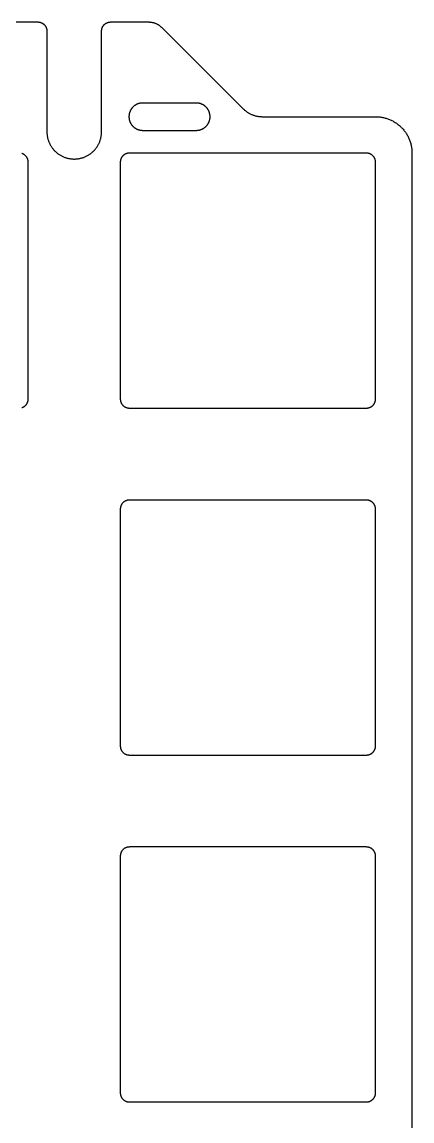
# Model space of a CAD drawing. Header units: millimetres. Extents: x -2014 to -1710, y 1046 to 1151.
# Drawn here: x -1731.4 to -1710, y 1090.7 to 1151 of the extents above; entities that cross this region are included whole.
import ezdxf

# ---------------------------------------------------------------- set-up
doc = ezdxf.new("R2010")
doc.units = ezdxf.units.MM
doc.layers.add('Layer 01', color=1, linetype='Continuous', true_color=0xff0000)

msp = doc.modelspace()

# ---------------------------------------------------------------- linework, layer by layer
at = {"layer": 'Layer 01', "color": 254, "true_color": 0xcad1ee}
for points in [[(-1732.613775, 1151.005871), (-1730.527947, 1151.005871)], [(-1730.527947, 1151.005871), (-1730.515662, 1151.005712), (-1730.503377, 1151.00524), (-1730.491104, 1151.004458), (-1730.47885, 1151.00337), (-1730.466624, 1151.00198), (-1730.454436, 1151.000292), (-1730.442295, 1150.998308), (-1730.430209, 1150.996033), (-1730.418188, 1150.993471), (-1730.40624, 1150.990625), (-1730.394375, 1150.987498), (-1730.382602, 1150.984096), (-1730.370929, 1150.98042), (-1730.359366, 1150.976475), (-1730.347922, 1150.972266), (-1730.336605, 1150.967794), (-1730.325425, 1150.963057), (-1730.314384, 1150.958048), (-1730.303482, 1150.952767), (-1730.292719, 1150.947215), (-1730.282094, 1150.941391), (-1730.271609, 1150.935295), (-1730.261263, 1150.928927), (-1730.251056, 1150.922288), (-1730.240944, 1150.915334), (-1730.23091, 1150.908047), (-1730.22099, 1150.900464), (-1730.211221, 1150.892621), (-1730.201641, 1150.884556), (-1730.192286, 1150.876304), (-1730.183194, 1150.867904), (-1730.174401, 1150.85939), (-1730.165877, 1150.850712), (-1730.157569, 1150.841797), (-1730.149481, 1150.832655), (-1730.141617, 1150.823295), (-1730.133979, 1150.813724), (-1730.126573, 1150.803953), (-1730.119401, 1150.793991), (-1730.112467, 1150.783845), (-1730.105776, 1150.773525), (-1730.09933, 1150.76304), (-1730.093134, 1150.7524), (-1730.087191, 1150.741611), (-1730.081506, 1150.730685), (-1730.076081, 1150.719629), (-1730.070921, 1150.708453), (-1730.066029, 1150.697165), (-1730.061421, 1150.685786), (-1730.057111, 1150.674329), (-1730.053098, 1150.662795), (-1730.049382, 1150.651184), (-1730.045964, 1150.639495), (-1730.042843, 1150.627729), (-1730.04002, 1150.615886), (-1730.037493, 1150.603965), (-1730.035264, 1150.591967), (-1730.033333, 1150.579892), (-1730.031699, 1150.567739), (-1730.030362, 1150.555509), (-1730.029323, 1150.543202), (-1730.028581, 1150.530817), (-1730.028136, 1150.518355), (-1730.027989, 1150.505816)], [(-1727.027989, 1150.505913), (-1727.027851, 1150.517669), (-1727.027438, 1150.529391), (-1727.026752, 1150.54108), (-1727.025791, 1150.552734), (-1727.024556, 1150.564355), (-1727.023046, 1150.575942), (-1727.021263, 1150.587495), (-1727.019205, 1150.599015), (-1727.016897, 1150.61044), (-1727.014348, 1150.621744), (-1727.011538, 1150.63298), (-1727.008448, 1150.6442), (-1727.005056, 1150.655455), (-1727.001342, 1150.666797), (-1726.997287, 1150.678279), (-1726.992869, 1150.689953), (-1726.988117, 1150.701665), (-1726.98307, 1150.713227), (-1726.977729, 1150.724641), (-1726.972093, 1150.735905), (-1726.966164, 1150.747021), (-1726.95994, 1150.757987), (-1726.953422, 1150.768804), (-1726.94661, 1150.779472), (-1726.939459, 1150.790035), (-1726.931951, 1150.800514), (-1726.924122, 1150.810869), (-1726.916013, 1150.821062), (-1726.90766, 1150.831055), (-1726.899101, 1150.840809), (-1726.890376, 1150.850285), (-1726.881521, 1150.859446), (-1726.872509, 1150.868309), (-1726.863286, 1150.876918), (-1726.853852, 1150.885273), (-1726.844207, 1150.893374), (-1726.834351, 1150.901221), (-1726.824285, 1150.908814), (-1726.814007, 1150.916153), (-1726.803518, 1150.923238), (-1726.792819, 1150.930069), (-1726.781908, 1150.936646), (-1726.770786, 1150.942969), (-1726.759454, 1150.949038), (-1726.747659, 1150.954954), (-1726.735485, 1150.960683), (-1726.723435, 1150.966024), (-1726.712014, 1150.970774), (-1726.70104, 1150.975025), (-1726.689995, 1150.979001), (-1726.67888, 1150.982703), (-1726.667694, 1150.98613), (-1726.656438, 1150.989284), (-1726.645111, 1150.992163), (-1726.633714, 1150.994768), (-1726.622246, 1150.997099), (-1726.610708, 1150.999155), (-1726.5991, 1151.000937), (-1726.587421, 1151.002445), (-1726.575672, 1151.003679), (-1726.563852, 1151.004639), (-1726.551962, 1151.005324), (-1726.540001, 1151.005735), (-1726.52797, 1151.005871)], [(-1726.52797, 1151.005871), (-1724.442202, 1151.005871)], [(-1724.442202, 1151.005871), (-1724.417665, 1151.005557), (-1724.393152, 1151.004616), (-1724.368674, 1151.003055), (-1724.344246, 1151.000879), (-1724.319882, 1150.998094), (-1724.295594, 1150.994705), (-1724.271397, 1150.990718), (-1724.247303, 1150.986139), (-1724.223326, 1150.980973), (-1724.199479, 1150.975226), (-1724.175777, 1150.968902), (-1724.152232, 1150.962009), (-1724.128857, 1150.954551), (-1724.105667, 1150.946534), (-1724.082675, 1150.937963), (-1724.059894, 1150.928845), (-1724.037338, 1150.919184), (-1724.015019, 1150.908986), (-1723.992953, 1150.898257), (-1723.971151, 1150.887003), (-1723.949628, 1150.875228), (-1723.928396, 1150.862939), (-1723.90747, 1150.850141), (-1723.886863, 1150.83684), (-1723.866588, 1150.823041), (-1723.846659, 1150.80875), (-1723.827088, 1150.793972), (-1723.807891, 1150.778713), (-1723.789079, 1150.762979), (-1723.770667, 1150.746774), (-1723.752668, 1150.730106), (-1723.735096, 1150.712978)], [(-1730.027989, 1150.505816), (-1730.027989, 1144.980515)], [(-1727.027989, 1144.980546), (-1727.027989, 1150.505913)], [(-1723.735096, 1150.712978), (-1719.267329, 1146.245211)], [(-1724.777989, 1146.555871), (-1724.7958, 1146.555666), (-1724.813538, 1146.555049), (-1724.831201, 1146.55402), (-1724.848789, 1146.55258), (-1724.866304, 1146.550729), (-1724.883744, 1146.548466), (-1724.90111, 1146.545792), (-1724.918401, 1146.542707), (-1724.935619, 1146.53921), (-1724.952762, 1146.535301), (-1724.96983, 1146.530982), (-1724.986825, 1146.526251), (-1725.003494, 1146.521207), (-1725.019923, 1146.515818), (-1725.036611, 1146.509886), (-1725.05406, 1146.503213), (-1725.07193, 1146.495889), (-1725.089547, 1146.48814), (-1725.106908, 1146.479967), (-1725.124011, 1146.471373), (-1725.140853, 1146.462361), (-1725.157433, 1146.452932), (-1725.173749, 1146.443088), (-1725.189797, 1146.432832), (-1725.205577, 1146.422166), (-1725.221085, 1146.411092), (-1725.23632, 1146.399612), (-1725.25128, 1146.387728), (-1725.265962, 1146.375443), (-1725.280364, 1146.362759), (-1725.294483, 1146.349678), (-1725.308319, 1146.336201), (-1725.321808, 1146.32239), (-1725.33489, 1146.308301), (-1725.347566, 1146.293935), (-1725.359835, 1146.279291), (-1725.371697, 1146.264371), (-1725.383152, 1146.249173), (-1725.3942, 1146.233697), (-1725.404842, 1146.217945), (-1725.415077, 1146.201915), (-1725.424905, 1146.185608), (-1725.434326, 1146.169023), (-1725.44334, 1146.152162), (-1725.452061, 1146.134739), (-1725.46045, 1146.116849), (-1725.468281, 1146.09906), (-1725.47533, 1146.081942), (-1725.481707, 1146.065308), (-1725.487672, 1146.048591), (-1725.493226, 1146.031791), (-1725.498368, 1146.014908), (-1725.503099, 1145.997943), (-1725.507419, 1145.980895), (-1725.511327, 1145.963765), (-1725.514824, 1145.946551), (-1725.51791, 1145.929256), (-1725.520584, 1145.911877), (-1725.522846, 1145.894416), (-1725.524698, 1145.876873), (-1725.526137, 1145.859246), (-1725.527166, 1145.841537), (-1725.527783, 1145.823746), (-1725.527989, 1145.805871)], [(-1721.827989, 1146.555871), (-1724.777989, 1146.555871)], [(-1721.077989, 1145.805871), (-1721.078221, 1145.824463), (-1721.078917, 1145.843006), (-1721.080072, 1145.861491), (-1721.081683, 1145.87991), (-1721.083746, 1145.898257), (-1721.086258, 1145.916521), (-1721.089216, 1145.934696), (-1721.092615, 1145.952773), (-1721.096453, 1145.970744), (-1721.100726, 1145.988601), (-1721.10543, 1146.006336), (-1721.110562, 1146.02394), (-1721.116118, 1146.041407), (-1721.122095, 1146.058726), (-1721.12849, 1146.075892), (-1721.135298, 1146.092894), (-1721.142517, 1146.109726), (-1721.150143, 1146.126379), (-1721.158171, 1146.142845), (-1721.1666, 1146.159116), (-1721.175425, 1146.175183), (-1721.184643, 1146.19104), (-1721.194251, 1146.206677), (-1721.204244, 1146.222086), (-1721.214619, 1146.23726), (-1721.225374, 1146.252191), (-1721.236503, 1146.266869), (-1721.248005, 1146.281288), (-1721.259875, 1146.295438), (-1721.272109, 1146.309313), (-1721.284705, 1146.322903), (-1721.297659, 1146.336201), (-1721.310925, 1146.349166), (-1721.32446, 1146.361761), (-1721.338261, 1146.373985), (-1721.352327, 1146.385838), (-1721.366655, 1146.397318), (-1721.381243, 1146.408426), (-1721.396089, 1146.419159), (-1721.411192, 1146.429517), (-1721.426548, 1146.439499), (-1721.442156, 1146.449105), (-1721.458014, 1146.458333), (-1721.474119, 1146.467183), (-1721.49047, 1146.475654), (-1721.507065, 1146.483744), (-1721.523901, 1146.491453), (-1721.540976, 1146.498781), (-1721.558217, 1146.505694), (-1721.575551, 1146.512162), (-1721.592978, 1146.518183), (-1721.610497, 1146.523758), (-1721.62811, 1146.528887), (-1721.645816, 1146.53357), (-1721.663615, 1146.537808), (-1721.681506, 1146.541599), (-1721.699491, 1146.544944), (-1721.717569, 1146.547843), (-1721.73574, 1146.550296), (-1721.754004, 1146.552303), (-1721.77236, 1146.553864), (-1721.79081, 1146.554979), (-1721.809353, 1146.555648), (-1721.827989, 1146.555871)], [(-1719.267329, 1146.245211), (-1719.240723, 1146.219238), (-1719.213603, 1146.194016), (-1719.18597, 1146.169545), (-1719.157826, 1146.145826), (-1719.129171, 1146.12286), (-1719.100008, 1146.100646), (-1719.070337, 1146.079187), (-1719.040161, 1146.058481), (-1719.009479, 1146.03853), (-1718.978294, 1146.019334), (-1718.946608, 1146.000894), (-1718.914421, 1145.98321), (-1718.881734, 1145.966284), (-1718.84855, 1145.950115), (-1718.814869, 1145.934704), (-1718.780694, 1145.920052), (-1718.74618, 1145.906225), (-1718.711485, 1145.893291), (-1718.676607, 1145.881248), (-1718.641549, 1145.870098), (-1718.606308, 1145.85984), (-1718.570886, 1145.850473), (-1718.535282, 1145.841999), (-1718.499496, 1145.834417), (-1718.463529, 1145.827726), (-1718.42738, 1145.821928), (-1718.391049, 1145.817022), (-1718.354536, 1145.813008), (-1718.317842, 1145.809885), (-1718.280966, 1145.807655), (-1718.243908, 1145.806317), (-1718.206668, 1145.805871)], [(-1725.527989, 1145.805871), (-1725.527783, 1145.78806), (-1725.527166, 1145.770322), (-1725.526137, 1145.752659), (-1725.524698, 1145.735071), (-1725.522846, 1145.717556), (-1725.520584, 1145.700116), (-1725.51791, 1145.68275), (-1725.514824, 1145.665459), (-1725.511327, 1145.648241), (-1725.507419, 1145.631098), (-1725.503099, 1145.61403), (-1725.498368, 1145.597035), (-1725.493325, 1145.580366), (-1725.487936, 1145.563937), (-1725.482004, 1145.547249), (-1725.47533, 1145.5298), (-1725.468006, 1145.51193), (-1725.460257, 1145.494313), (-1725.452084, 1145.476952), (-1725.443491, 1145.45985), (-1725.434478, 1145.443007), (-1725.425049, 1145.426427), (-1725.415206, 1145.410112), (-1725.40495, 1145.394063), (-1725.394283, 1145.378283), (-1725.383209, 1145.362775), (-1725.371729, 1145.34754), (-1725.359846, 1145.33258), (-1725.347561, 1145.317898), (-1725.334876, 1145.303496), (-1725.321795, 1145.289377), (-1725.308319, 1145.275541), (-1725.294507, 1145.262052), (-1725.280418, 1145.24897), (-1725.266052, 1145.236294), (-1725.251409, 1145.224025), (-1725.236488, 1145.212163), (-1725.22129, 1145.200708), (-1725.205815, 1145.18966), (-1725.190062, 1145.179018), (-1725.174032, 1145.168783), (-1725.157725, 1145.158955), (-1725.141141, 1145.149534), (-1725.124279, 1145.14052), (-1725.106856, 1145.131799), (-1725.088966, 1145.123411), (-1725.071178, 1145.115579), (-1725.05406, 1145.10853), (-1725.037425, 1145.102153), (-1725.020708, 1145.096188), (-1725.003908, 1145.090634), (-1724.987026, 1145.085492), (-1724.97006, 1145.080761), (-1724.953012, 1145.076441), (-1724.935882, 1145.072533), (-1724.918669, 1145.069036), (-1724.901373, 1145.065951), (-1724.883995, 1145.063276), (-1724.866534, 1145.061014), (-1724.84899, 1145.059162), (-1724.831364, 1145.057723), (-1724.813655, 1145.056694), (-1724.795863, 1145.056077), (-1724.777989, 1145.055871)], [(-1721.827989, 1145.055871), (-1721.809397, 1145.056104), (-1721.790855, 1145.056799), (-1721.772369, 1145.057954), (-1721.75395, 1145.059565), (-1721.735603, 1145.061629), (-1721.717339, 1145.064141), (-1721.699164, 1145.067098), (-1721.681087, 1145.070498), (-1721.663116, 1145.074335), (-1721.645259, 1145.078608), (-1721.627524, 1145.083312), (-1721.60992, 1145.088444), (-1721.592453, 1145.094001), (-1721.575134, 1145.099978), (-1721.557968, 1145.106372), (-1721.540966, 1145.113181), (-1721.524134, 1145.120399), (-1721.507481, 1145.128025), (-1721.491015, 1145.136054), (-1721.474744, 1145.144483), (-1721.458677, 1145.153308), (-1721.44282, 1145.162526), (-1721.427183, 1145.172133), (-1721.411774, 1145.182127), (-1721.3966, 1145.192502), (-1721.381669, 1145.203256), (-1721.366991, 1145.214386), (-1721.352572, 1145.225887), (-1721.338422, 1145.237757), (-1721.324547, 1145.249992), (-1721.310957, 1145.262588), (-1721.297659, 1145.275541), (-1721.284694, 1145.288808), (-1721.272099, 1145.302342), (-1721.259875, 1145.316144), (-1721.248022, 1145.33021), (-1721.236542, 1145.344538), (-1721.225434, 1145.359126), (-1721.214701, 1145.373972), (-1721.204343, 1145.389074), (-1721.194361, 1145.40443), (-1721.184755, 1145.420039), (-1721.175527, 1145.435896), (-1721.166677, 1145.452002), (-1721.158206, 1145.468353), (-1721.150116, 1145.484947), (-1721.142407, 1145.501783), (-1721.135079, 1145.518859), (-1721.128166, 1145.5361), (-1721.121699, 1145.553433), (-1721.115677, 1145.57086), (-1721.110102, 1145.58838), (-1721.104973, 1145.605993), (-1721.10029, 1145.623698), (-1721.096052, 1145.641497), (-1721.092261, 1145.659389), (-1721.088916, 1145.677374), (-1721.086017, 1145.695452), (-1721.083564, 1145.713622), (-1721.081557, 1145.731886), (-1721.079996, 1145.750243), (-1721.078881, 1145.768693), (-1721.078212, 1145.787236), (-1721.077989, 1145.805871)], [(-1718.206668, 1145.805871), (-1712.002929, 1145.805871)], [(-1712.002929, 1145.805871), (-1711.953848, 1145.805262), (-1711.904798, 1145.803439), (-1711.855808, 1145.800407), (-1711.806907, 1145.796172), (-1711.758124, 1145.790741), (-1711.709488, 1145.784118), (-1711.661028, 1145.776309), (-1711.612773, 1145.767321), (-1711.564751, 1145.757158), (-1711.516991, 1145.745828), (-1711.469523, 1145.733334), (-1711.422375, 1145.719684), (-1711.375576, 1145.704883), (-1711.329155, 1145.688936), (-1711.283141, 1145.67185), (-1711.237562, 1145.65363), (-1711.19245, 1145.634285), (-1711.147832, 1145.61383), (-1711.103731, 1145.592281), (-1711.060173, 1145.569655), (-1711.017182, 1145.545969), (-1710.974783, 1145.521238), (-1710.933, 1145.495479), (-1710.891857, 1145.468708), (-1710.85138, 1145.440942), (-1710.811592, 1145.412197), (-1710.772518, 1145.382489), (-1710.734182, 1145.351835), (-1710.69661, 1145.320252), (-1710.659825, 1145.287754), (-1710.623852, 1145.25436), (-1710.588716, 1145.220085), (-1710.554441, 1145.184948), (-1710.521046, 1145.148976), (-1710.488549, 1145.112191), (-1710.456965, 1145.074618), (-1710.426311, 1145.036283), (-1710.396604, 1144.997209), (-1710.367859, 1144.957421), (-1710.340093, 1144.916943), (-1710.313322, 1144.875801), (-1710.287563, 1144.834017), (-1710.262832, 1144.791618), (-1710.239145, 1144.748627), (-1710.216519, 1144.705069), (-1710.194971, 1144.660969), (-1710.174515, 1144.61635), (-1710.15517, 1144.571238), (-1710.13695, 1144.52566), (-1710.119864, 1144.479646), (-1710.103918, 1144.433225), (-1710.089116, 1144.386426), (-1710.075466, 1144.339278), (-1710.062973, 1144.291809), (-1710.051642, 1144.24405), (-1710.04148, 1144.196028), (-1710.032491, 1144.147772), (-1710.024683, 1144.099312), (-1710.01806, 1144.050676), (-1710.012628, 1144.001893), (-1710.008394, 1143.952993), (-1710.005362, 1143.904003), (-1710.003538, 1143.854953), (-1710.002929, 1143.805871)], [(-1730.027989, 1144.980515), (-1730.027569, 1144.944865), (-1730.026327, 1144.909369), (-1730.024262, 1144.874025), (-1730.021374, 1144.838834), (-1730.017664, 1144.803796), (-1730.013132, 1144.76891), (-1730.007777, 1144.734178), (-1730.001599, 1144.699599), (-1729.994599, 1144.665172), (-1729.986777, 1144.630899), (-1729.978132, 1144.596778), (-1729.968664, 1144.56281), (-1729.958374, 1144.528995), (-1729.947261, 1144.495333), (-1729.935599, 1144.462514), (-1729.922568, 1144.428467), (-1729.907887, 1144.392688), (-1729.892369, 1144.357432), (-1729.876018, 1144.322702), (-1729.858834, 1144.2885), (-1729.84082, 1144.254829), (-1729.821979, 1144.22169), (-1729.802312, 1144.189087), (-1729.781822, 1144.15702), (-1729.76051, 1144.125492), (-1729.738379, 1144.094506), (-1729.715432, 1144.064063), (-1729.691669, 1144.034166), (-1729.667095, 1144.004817), (-1729.64171, 1143.976019), (-1729.615517, 1143.947772), (-1729.588518, 1143.92008), (-1729.560843, 1143.893075), (-1729.53262, 1143.866887), (-1729.503851, 1143.841518), (-1729.474534, 1143.816967), (-1729.44467, 1143.793234), (-1729.414259, 1143.770319), (-1729.383301, 1143.748221), (-1729.351795, 1143.726942), (-1729.319742, 1143.706481), (-1729.287141, 1143.686838), (-1729.253994, 1143.668012), (-1729.220299, 1143.650005), (-1729.186057, 1143.632816), (-1729.151268, 1143.616444), (-1729.115188, 1143.600597), (-1729.080047, 1143.586156), (-1729.046773, 1143.573418), (-1729.01332, 1143.561501), (-1728.979692, 1143.550405), (-1728.945892, 1143.540131), (-1728.911922, 1143.530677), (-1728.877787, 1143.522044), (-1728.843489, 1143.514232), (-1728.80903, 1143.507242), (-1728.774415, 1143.501072), (-1728.739646, 1143.495723), (-1728.704726, 1143.491195), (-1728.669659, 1143.487488), (-1728.634447, 1143.484603), (-1728.599093, 1143.482538), (-1728.563601, 1143.481294), (-1728.527973, 1143.480871), (-1728.492354, 1143.481271), (-1728.456883, 1143.482495), (-1728.42156, 1143.484543), (-1728.386386, 1143.487416), (-1728.351362, 1143.491112), (-1728.316485, 1143.495633), (-1728.281758, 1143.500977), (-1728.247179, 1143.507146), (-1728.212749, 1143.514139), (-1728.178467, 1143.521956), (-1728.144335, 1143.530598), (-1728.110351, 1143.540063), (-1728.076515, 1143.550353), (-1728.042829, 1143.561467), (-1728.009973, 1143.573135), (-1727.975902, 1143.586167), (-1727.940119, 1143.60084), (-1727.904859, 1143.616349), (-1727.870126, 1143.632693), (-1727.83592, 1143.649869), (-1727.802245, 1143.667875), (-1727.769102, 1143.686709), (-1727.736494, 1143.706368), (-1727.704422, 1143.726851), (-1727.67289, 1143.748156), (-1727.641899, 1143.770279), (-1727.611451, 1143.79322), (-1727.581549, 1143.816975), (-1727.552194, 1143.841543), (-1727.523389, 1143.866922), (-1727.495137, 1143.893109), (-1727.467438, 1143.920101), (-1727.440427, 1143.94777), (-1727.414233, 1143.975986), (-1727.388858, 1144.00475), (-1727.3643, 1144.034061), (-1727.34056, 1144.06392), (-1727.317637, 1144.094326), (-1727.295533, 1144.125279), (-1727.274247, 1144.15678), (-1727.253778, 1144.188829), (-1727.234128, 1144.221424), (-1727.215295, 1144.254568), (-1727.19728, 1144.288258), (-1727.180083, 1144.322497), (-1727.163704, 1144.357282), (-1727.147851, 1144.393351), (-1727.133399, 1144.428496), (-1727.120642, 1144.46179), (-1727.108707, 1144.495245), (-1727.097595, 1144.528861), (-1727.087305, 1144.562639), (-1727.077838, 1144.596577), (-1727.069194, 1144.630677), (-1727.061372, 1144.664939), (-1727.054372, 1144.699361), (-1727.048196, 1144.733945), (-1727.042841, 1144.76869), (-1727.038309, 1144.803596), (-1727.0346, 1144.838663), (-1727.031714, 1144.873892), (-1727.029649, 1144.909282), (-1727.028408, 1144.944833), (-1727.027989, 1144.980546)], [(-1724.777989, 1145.055871), (-1721.827989, 1145.055871)], [(-1731.052987, 1143.305851), (-1731.053279, 1143.322922), (-1731.054153, 1143.339973), (-1731.055609, 1143.356983), (-1731.057644, 1143.373935), (-1731.060257, 1143.390807), (-1731.063445, 1143.407579), (-1731.067204, 1143.424234), (-1731.071529, 1143.44075), (-1731.076415, 1143.457109), (-1731.081857, 1143.473291), (-1731.087848, 1143.489278), (-1731.094382, 1143.505052), (-1731.10145, 1143.520593), (-1731.109045, 1143.535884), (-1731.117157, 1143.550906), (-1731.125778, 1143.565643), (-1731.134896, 1143.580077), (-1731.144502, 1143.594192), (-1731.154585, 1143.60797), (-1731.165132, 1143.621395), (-1731.176131, 1143.634453), (-1731.187569, 1143.647128), (-1731.199434, 1143.659405), (-1731.211711, 1143.671269), (-1731.224385, 1143.682708), (-1731.237443, 1143.693707), (-1731.250869, 1143.704254), (-1731.264647, 1143.714336), (-1731.278761, 1143.723942), (-1731.293195, 1143.733061), (-1731.307932, 1143.741682), (-1731.322955, 1143.749794), (-1731.338245, 1143.757389), (-1731.353787, 1143.764457), (-1731.36956, 1143.770991), (-1731.385547, 1143.776982), (-1731.40173, 1143.782424)], [(-1725.502929, 1143.805853), (-1725.52, 1143.805562), (-1725.53705, 1143.804687), (-1725.554061, 1143.803232), (-1725.571013, 1143.801196), (-1725.587884, 1143.798583), (-1725.604657, 1143.795395), (-1725.621311, 1143.791637), (-1725.637828, 1143.787312), (-1725.654187, 1143.782425), (-1725.670369, 1143.776983), (-1725.686356, 1143.770992), (-1725.70213, 1143.764459), (-1725.717671, 1143.75739), (-1725.732962, 1143.749796), (-1725.747984, 1143.741683), (-1725.762721, 1143.733063), (-1725.777155, 1143.723944), (-1725.791269, 1143.714338), (-1725.805047, 1143.704256), (-1725.818473, 1143.693709), (-1725.831531, 1143.68271), (-1725.844206, 1143.671271), (-1725.856483, 1143.659406), (-1725.868347, 1143.64713), (-1725.879786, 1143.634455), (-1725.890785, 1143.621397), (-1725.901332, 1143.607971), (-1725.911414, 1143.594193), (-1725.92102, 1143.580079), (-1725.930139, 1143.565645), (-1725.938759, 1143.550908), (-1725.946872, 1143.535886), (-1725.954467, 1143.520595), (-1725.961535, 1143.505054), (-1725.968068, 1143.48928), (-1725.97406, 1143.473293), (-1725.979502, 1143.45711), (-1725.984388, 1143.440751), (-1725.988713, 1143.424235), (-1725.992471, 1143.407581), (-1725.995659, 1143.390808), (-1725.998272, 1143.373936), (-1726.000308, 1143.356985), (-1726.001764, 1143.339974), (-1726.002638, 1143.322924), (-1726.002929, 1143.305853)], [(-1712.502929, 1143.805853), (-1725.502929, 1143.805853)], [(-1712.002929, 1143.305853), (-1712.003221, 1143.322924), (-1712.004095, 1143.339974), (-1712.005551, 1143.356985), (-1712.007586, 1143.373936), (-1712.010199, 1143.390808), (-1712.013387, 1143.407581), (-1712.017146, 1143.424235), (-1712.021471, 1143.440751), (-1712.026357, 1143.45711), (-1712.031799, 1143.473293), (-1712.03779, 1143.48928), (-1712.044324, 1143.505054), (-1712.051392, 1143.520595), (-1712.058987, 1143.535886), (-1712.067099, 1143.550908), (-1712.07572, 1143.565645), (-1712.084838, 1143.580079), (-1712.094444, 1143.594193), (-1712.104527, 1143.607971), (-1712.115074, 1143.621397), (-1712.126073, 1143.634455), (-1712.137511, 1143.64713), (-1712.149376, 1143.659406), (-1712.161653, 1143.671271), (-1712.174327, 1143.68271), (-1712.187385, 1143.693709), (-1712.200811, 1143.704256), (-1712.214589, 1143.714338), (-1712.228703, 1143.723944), (-1712.243137, 1143.733063), (-1712.257874, 1143.741683), (-1712.272897, 1143.749796), (-1712.288188, 1143.75739), (-1712.303729, 1143.764459), (-1712.319502, 1143.770992), (-1712.335489, 1143.776983), (-1712.351672, 1143.782425), (-1712.368031, 1143.787312), (-1712.384547, 1143.791637), (-1712.401201, 1143.795395), (-1712.417974, 1143.798583), (-1712.434846, 1143.801196), (-1712.451797, 1143.803232), (-1712.468808, 1143.804687), (-1712.485859, 1143.805562), (-1712.502929, 1143.805853)], [(-1710.002929, 1143.805871), (-1710.002929, 1053.605856)], [(-1731.052987, 1130.305851), (-1731.052987, 1143.305851)], [(-1726.002929, 1143.305853), (-1726.002929, 1130.305853)], [(-1712.002929, 1130.305853), (-1712.002929, 1143.305853)], [(-1731.40173, 1129.829279), (-1731.385547, 1129.834721), (-1731.36956, 1129.840712), (-1731.353787, 1129.847246), (-1731.338245, 1129.854314), (-1731.322955, 1129.861909), (-1731.307932, 1129.870021), (-1731.293195, 1129.878642), (-1731.278761, 1129.88776), (-1731.264647, 1129.897366), (-1731.250869, 1129.907449), (-1731.237443, 1129.917996), (-1731.224385, 1129.928995), (-1731.211711, 1129.940433), (-1731.199434, 1129.952298), (-1731.187569, 1129.964575), (-1731.176131, 1129.97725), (-1731.165132, 1129.990307), (-1731.154585, 1130.003733), (-1731.144502, 1130.017511), (-1731.134896, 1130.031625), (-1731.125778, 1130.046059), (-1731.117157, 1130.060796), (-1731.109045, 1130.075819), (-1731.10145, 1130.09111), (-1731.094382, 1130.106651), (-1731.087848, 1130.122424), (-1731.081857, 1130.138412), (-1731.076415, 1130.154594), (-1731.071529, 1130.170953), (-1731.067204, 1130.187469), (-1731.063445, 1130.204123), (-1731.060257, 1130.220896), (-1731.057644, 1130.237768), (-1731.055609, 1130.254719), (-1731.054153, 1130.27173), (-1731.053279, 1130.288781), (-1731.052987, 1130.305851)], [(-1726.002929, 1130.305853), (-1726.002638, 1130.288782), (-1726.001764, 1130.271732), (-1726.000308, 1130.254721), (-1725.998272, 1130.23777), (-1725.995659, 1130.220898), (-1725.992471, 1130.204125), (-1725.988713, 1130.187471), (-1725.984388, 1130.170955), (-1725.979502, 1130.154596), (-1725.97406, 1130.138413), (-1725.968068, 1130.122426), (-1725.961535, 1130.106652), (-1725.954467, 1130.091111), (-1725.946872, 1130.075821), (-1725.938759, 1130.060798), (-1725.930139, 1130.046061), (-1725.92102, 1130.031627), (-1725.911414, 1130.017513), (-1725.901332, 1130.003735), (-1725.890785, 1129.990309), (-1725.879786, 1129.977251), (-1725.868347, 1129.964576), (-1725.856483, 1129.9523), (-1725.844206, 1129.940435), (-1725.831531, 1129.928997), (-1725.818473, 1129.917997), (-1725.805047, 1129.90745), (-1725.791269, 1129.897368), (-1725.777155, 1129.887762), (-1725.762721, 1129.878643), (-1725.747984, 1129.870023), (-1725.732962, 1129.86191), (-1725.717671, 1129.854316), (-1725.70213, 1129.847247), (-1725.686356, 1129.840714), (-1725.670369, 1129.834723), (-1725.654187, 1129.829281), (-1725.637828, 1129.824394), (-1725.621311, 1129.820069), (-1725.604657, 1129.816311), (-1725.587884, 1129.813123), (-1725.571013, 1129.81051), (-1725.554061, 1129.808474), (-1725.53705, 1129.807019), (-1725.52, 1129.806145), (-1725.502929, 1129.805853)], [(-1712.502929, 1129.805853), (-1712.485859, 1129.806145), (-1712.468808, 1129.807019), (-1712.451797, 1129.808474), (-1712.434846, 1129.81051), (-1712.417974, 1129.813123), (-1712.401201, 1129.816311), (-1712.384547, 1129.820069), (-1712.368031, 1129.824394), (-1712.351672, 1129.829281), (-1712.335489, 1129.834723), (-1712.319502, 1129.840714), (-1712.303729, 1129.847247), (-1712.288188, 1129.854316), (-1712.272897, 1129.86191), (-1712.257874, 1129.870023), (-1712.243137, 1129.878643), (-1712.228703, 1129.887762), (-1712.214589, 1129.897368), (-1712.200811, 1129.90745), (-1712.187385, 1129.917997), (-1712.174327, 1129.928997), (-1712.161653, 1129.940435), (-1712.149376, 1129.9523), (-1712.137511, 1129.964576), (-1712.126073, 1129.977251), (-1712.115074, 1129.990309), (-1712.104527, 1130.003735), (-1712.094444, 1130.017513), (-1712.084838, 1130.031627), (-1712.07572, 1130.046061), (-1712.067099, 1130.060798), (-1712.058987, 1130.075821), (-1712.051392, 1130.091111), (-1712.044324, 1130.106652), (-1712.03779, 1130.122426), (-1712.031799, 1130.138413), (-1712.026357, 1130.154596), (-1712.021471, 1130.170955), (-1712.017146, 1130.187471), (-1712.013387, 1130.204125), (-1712.010199, 1130.220898), (-1712.007586, 1130.23777), (-1712.005551, 1130.254721), (-1712.004095, 1130.271732), (-1712.003221, 1130.288782), (-1712.002929, 1130.305853)], [(-1725.502929, 1129.805853), (-1712.502929, 1129.805853)], [(-1725.502929, 1124.755884), (-1725.52, 1124.755592), (-1725.53705, 1124.754718), (-1725.554061, 1124.753262), (-1725.571013, 1124.751227), (-1725.587884, 1124.748613), (-1725.604657, 1124.745426), (-1725.621311, 1124.741667), (-1725.637828, 1124.737342), (-1725.654187, 1124.732456), (-1725.670369, 1124.727014), (-1725.686356, 1124.721023), (-1725.70213, 1124.714489), (-1725.717671, 1124.707421), (-1725.732962, 1124.699826), (-1725.747984, 1124.691714), (-1725.762721, 1124.683093), (-1725.777155, 1124.673975), (-1725.791269, 1124.664368), (-1725.805047, 1124.654286), (-1725.818473, 1124.643739), (-1725.831531, 1124.63274), (-1725.844206, 1124.621302), (-1725.856483, 1124.609437), (-1725.868347, 1124.59716), (-1725.879786, 1124.584485), (-1725.890785, 1124.571428), (-1725.901332, 1124.558002), (-1725.911414, 1124.544224), (-1725.92102, 1124.530109), (-1725.930139, 1124.515676), (-1725.938759, 1124.500939), (-1725.946872, 1124.485916), (-1725.954467, 1124.470625), (-1725.961535, 1124.455084), (-1725.968068, 1124.439311), (-1725.97406, 1124.423323), (-1725.979502, 1124.407141), (-1725.984388, 1124.390782), (-1725.988713, 1124.374266), (-1725.992471, 1124.357612), (-1725.995659, 1124.340839), (-1725.998272, 1124.323967), (-1726.000308, 1124.307016), (-1726.001764, 1124.290005), (-1726.002638, 1124.272954), (-1726.002929, 1124.255884)], [(-1726.002929, 1124.255884), (-1726.002929, 1111.255884)], [(-1712.502929, 1124.755884), (-1725.502929, 1124.755884)], [(-1712.002929, 1124.255884), (-1712.003221, 1124.272954), (-1712.004095, 1124.290005), (-1712.005551, 1124.307016), (-1712.007586, 1124.323967), (-1712.010199, 1124.340839), (-1712.013387, 1124.357612), (-1712.017146, 1124.374266), (-1712.021471, 1124.390782), (-1712.026357, 1124.407141), (-1712.031799, 1124.423323), (-1712.03779, 1124.439311), (-1712.044324, 1124.455084), (-1712.051392, 1124.470625), (-1712.058987, 1124.485916), (-1712.067099, 1124.500939), (-1712.07572, 1124.515676), (-1712.084838, 1124.530109), (-1712.094444, 1124.544224), (-1712.104527, 1124.558002), (-1712.115074, 1124.571428), (-1712.126073, 1124.584485), (-1712.137511, 1124.59716), (-1712.149376, 1124.609437), (-1712.161653, 1124.621302), (-1712.174327, 1124.63274), (-1712.187385, 1124.643739), (-1712.200811, 1124.654286), (-1712.214589, 1124.664368), (-1712.228703, 1124.673975), (-1712.243137, 1124.683093), (-1712.257874, 1124.691714), (-1712.272897, 1124.699826), (-1712.288188, 1124.707421), (-1712.303729, 1124.714489), (-1712.319502, 1124.721023), (-1712.335489, 1124.727014), (-1712.351672, 1124.732456), (-1712.368031, 1124.737342), (-1712.384547, 1124.741667), (-1712.401201, 1124.745426), (-1712.417974, 1124.748613), (-1712.434846, 1124.751227), (-1712.451797, 1124.753262), (-1712.468808, 1124.754718), (-1712.485859, 1124.755592), (-1712.502929, 1124.755884)], [(-1712.002929, 1111.255884), (-1712.002929, 1124.255884)], [(-1726.002929, 1111.255884), (-1726.002638, 1111.238813), (-1726.001764, 1111.221762), (-1726.000308, 1111.204751), (-1725.998272, 1111.1878), (-1725.995659, 1111.170928), (-1725.992471, 1111.154156), (-1725.988713, 1111.137501), (-1725.984388, 1111.120985), (-1725.979502, 1111.104626), (-1725.97406, 1111.088444), (-1725.968068, 1111.072456), (-1725.961535, 1111.056683), (-1725.954467, 1111.041142), (-1725.946872, 1111.025851), (-1725.938759, 1111.010828), (-1725.930139, 1110.996092), (-1725.92102, 1110.981658), (-1725.911414, 1110.967543), (-1725.901332, 1110.953765), (-1725.890785, 1110.94034), (-1725.879786, 1110.927282), (-1725.868347, 1110.914607), (-1725.856483, 1110.90233), (-1725.844206, 1110.890466), (-1725.831531, 1110.879027), (-1725.818473, 1110.868028), (-1725.805047, 1110.857481), (-1725.791269, 1110.847399), (-1725.777155, 1110.837792), (-1725.762721, 1110.828674), (-1725.747984, 1110.820053), (-1725.732962, 1110.811941), (-1725.717671, 1110.804346), (-1725.70213, 1110.797278), (-1725.686356, 1110.790744), (-1725.670369, 1110.784753), (-1725.654187, 1110.779311), (-1725.637828, 1110.774425), (-1725.621311, 1110.7701), (-1725.604657, 1110.766341), (-1725.587884, 1110.763154), (-1725.571013, 1110.760541), (-1725.554061, 1110.758505), (-1725.53705, 1110.757049), (-1725.52, 1110.756175), (-1725.502929, 1110.755884)], [(-1712.502929, 1110.755884), (-1712.485859, 1110.756175), (-1712.468808, 1110.757049), (-1712.451797, 1110.758505), (-1712.434846, 1110.760541), (-1712.417974, 1110.763154), (-1712.401201, 1110.766341), (-1712.384547, 1110.7701), (-1712.368031, 1110.774425), (-1712.351672, 1110.779311), (-1712.335489, 1110.784753), (-1712.319502, 1110.790744), (-1712.303729, 1110.797278), (-1712.288188, 1110.804346), (-1712.272897, 1110.811941), (-1712.257874, 1110.820053), (-1712.243137, 1110.828674), (-1712.228703, 1110.837792), (-1712.214589, 1110.847399), (-1712.200811, 1110.857481), (-1712.187385, 1110.868028), (-1712.174327, 1110.879027), (-1712.161653, 1110.890466), (-1712.149376, 1110.90233), (-1712.137511, 1110.914607), (-1712.126073, 1110.927282), (-1712.115074, 1110.94034), (-1712.104527, 1110.953765), (-1712.094444, 1110.967543), (-1712.084838, 1110.981658), (-1712.07572, 1110.996092), (-1712.067099, 1111.010828), (-1712.058987, 1111.025851), (-1712.051392, 1111.041142), (-1712.044324, 1111.056683), (-1712.03779, 1111.072456), (-1712.031799, 1111.088444), (-1712.026357, 1111.104626), (-1712.021471, 1111.120985), (-1712.017146, 1111.137501), (-1712.013387, 1111.154156), (-1712.010199, 1111.170928), (-1712.007586, 1111.1878), (-1712.005551, 1111.204751), (-1712.004095, 1111.221762), (-1712.003221, 1111.238813), (-1712.002929, 1111.255884)], [(-1725.502929, 1110.755884), (-1712.502929, 1110.755884)], [(-1725.502929, 1105.705865), (-1725.52, 1105.705574), (-1725.53705, 1105.7047), (-1725.554061, 1105.703244), (-1725.571013, 1105.701208), (-1725.587884, 1105.698595), (-1725.604657, 1105.695407), (-1725.621311, 1105.691649), (-1725.637828, 1105.687324), (-1725.654187, 1105.682438), (-1725.670369, 1105.676996), (-1725.686356, 1105.671004), (-1725.70213, 1105.664471), (-1725.717671, 1105.657403), (-1725.732962, 1105.649808), (-1725.747984, 1105.641695), (-1725.762721, 1105.633075), (-1725.777155, 1105.623956), (-1725.791269, 1105.61435), (-1725.805047, 1105.604268), (-1725.818473, 1105.593721), (-1725.831531, 1105.582722), (-1725.844206, 1105.571283), (-1725.856483, 1105.559419), (-1725.868347, 1105.547142), (-1725.879786, 1105.534467), (-1725.890785, 1105.521409), (-1725.901332, 1105.507983), (-1725.911414, 1105.494205), (-1725.92102, 1105.480091), (-1725.930139, 1105.465657), (-1725.938759, 1105.45092), (-1725.946872, 1105.435898), (-1725.954467, 1105.420607), (-1725.961535, 1105.405066), (-1725.968068, 1105.389292), (-1725.97406, 1105.373305), (-1725.979502, 1105.357122), (-1725.984388, 1105.340764), (-1725.988713, 1105.324247), (-1725.992471, 1105.307593), (-1725.995659, 1105.29082), (-1725.998272, 1105.273949), (-1726.000308, 1105.256997), (-1726.001764, 1105.239986), (-1726.002638, 1105.222936), (-1726.002929, 1105.205865)], [(-1712.502929, 1105.705865), (-1725.502929, 1105.705865)], [(-1712.002929, 1105.205865), (-1712.003221, 1105.222936), (-1712.004095, 1105.239986), (-1712.005551, 1105.256997), (-1712.007586, 1105.273949), (-1712.010199, 1105.29082), (-1712.013387, 1105.307593), (-1712.017146, 1105.324247), (-1712.021471, 1105.340764), (-1712.026357, 1105.357122), (-1712.031799, 1105.373305), (-1712.03779, 1105.389292), (-1712.044324, 1105.405066), (-1712.051392, 1105.420607), (-1712.058987, 1105.435898), (-1712.067099, 1105.45092), (-1712.07572, 1105.465657), (-1712.084838, 1105.480091), (-1712.094444, 1105.494205), (-1712.104527, 1105.507983), (-1712.115074, 1105.521409), (-1712.126073, 1105.534467), (-1712.137511, 1105.547142), (-1712.149376, 1105.559419), (-1712.161653, 1105.571283), (-1712.174327, 1105.582722), (-1712.187385, 1105.593721), (-1712.200811, 1105.604268), (-1712.214589, 1105.61435), (-1712.228703, 1105.623956), (-1712.243137, 1105.633075), (-1712.257874, 1105.641695), (-1712.272897, 1105.649808), (-1712.288188, 1105.657403), (-1712.303729, 1105.664471), (-1712.319502, 1105.671004), (-1712.335489, 1105.676996), (-1712.351672, 1105.682438), (-1712.368031, 1105.687324), (-1712.384547, 1105.691649), (-1712.401201, 1105.695407), (-1712.417974, 1105.698595), (-1712.434846, 1105.701208), (-1712.451797, 1105.703244), (-1712.468808, 1105.7047), (-1712.485859, 1105.705574), (-1712.502929, 1105.705865)], [(-1726.002929, 1105.205865), (-1726.002929, 1092.205865)], [(-1712.002929, 1092.205865), (-1712.002929, 1105.205865)], [(-1726.002929, 1092.205865), (-1726.002638, 1092.188795), (-1726.001764, 1092.171744), (-1726.000308, 1092.154733), (-1725.998272, 1092.137782), (-1725.995659, 1092.12091), (-1725.992471, 1092.104137), (-1725.988713, 1092.087483), (-1725.984388, 1092.070967), (-1725.979502, 1092.054608), (-1725.97406, 1092.038425), (-1725.968068, 1092.022438), (-1725.961535, 1092.006665), (-1725.954467, 1091.991123), (-1725.946872, 1091.975833), (-1725.938759, 1091.96081), (-1725.930139, 1091.946073), (-1725.92102, 1091.931639), (-1725.911414, 1091.917525), (-1725.901332, 1091.903747), (-1725.890785, 1091.890321), (-1725.879786, 1091.877263), (-1725.868347, 1091.864589), (-1725.856483, 1091.852312), (-1725.844206, 1091.840447), (-1725.831531, 1091.829009), (-1725.818473, 1091.81801), (-1725.805047, 1091.807463), (-1725.791269, 1091.79738), (-1725.777155, 1091.787774), (-1725.762721, 1091.778656), (-1725.747984, 1091.770035), (-1725.732962, 1091.761923), (-1725.717671, 1091.754328), (-1725.70213, 1091.74726), (-1725.686356, 1091.740726), (-1725.670369, 1091.734735), (-1725.654187, 1091.729293), (-1725.637828, 1091.724407), (-1725.621311, 1091.720082), (-1725.604657, 1091.716323), (-1725.587884, 1091.713135), (-1725.571013, 1091.710522), (-1725.554061, 1091.708487), (-1725.53705, 1091.707031), (-1725.52, 1091.706157), (-1725.502929, 1091.705865)], [(-1725.502929, 1091.705865), (-1712.502929, 1091.705865)], [(-1712.502929, 1091.705865), (-1712.485859, 1091.706157), (-1712.468808, 1091.707031), (-1712.451797, 1091.708487), (-1712.434846, 1091.710522), (-1712.417974, 1091.713135), (-1712.401201, 1091.716323), (-1712.384547, 1091.720082), (-1712.368031, 1091.724407), (-1712.351672, 1091.729293), (-1712.335489, 1091.734735), (-1712.319502, 1091.740726), (-1712.303729, 1091.74726), (-1712.288188, 1091.754328), (-1712.272897, 1091.761923), (-1712.257874, 1091.770035), (-1712.243137, 1091.778656), (-1712.228703, 1091.787774), (-1712.214589, 1091.79738), (-1712.200811, 1091.807463), (-1712.187385, 1091.81801), (-1712.174327, 1091.829009), (-1712.161653, 1091.840447), (-1712.149376, 1091.852312), (-1712.137511, 1091.864589), (-1712.126073, 1091.877263), (-1712.115074, 1091.890321), (-1712.104527, 1091.903747), (-1712.094444, 1091.917525), (-1712.084838, 1091.931639), (-1712.07572, 1091.946073), (-1712.067099, 1091.96081), (-1712.058987, 1091.975833), (-1712.051392, 1091.991123), (-1712.044324, 1092.006665), (-1712.03779, 1092.022438), (-1712.031799, 1092.038425), (-1712.026357, 1092.054608), (-1712.021471, 1092.070967), (-1712.017146, 1092.087483), (-1712.013387, 1092.104137), (-1712.010199, 1092.12091), (-1712.007586, 1092.137782), (-1712.005551, 1092.154733), (-1712.004095, 1092.171744), (-1712.003221, 1092.188795), (-1712.002929, 1092.205865)]]:
    msp.add_lwpolyline(points, dxfattribs=at)

doc.saveas('drawing.dxf')
